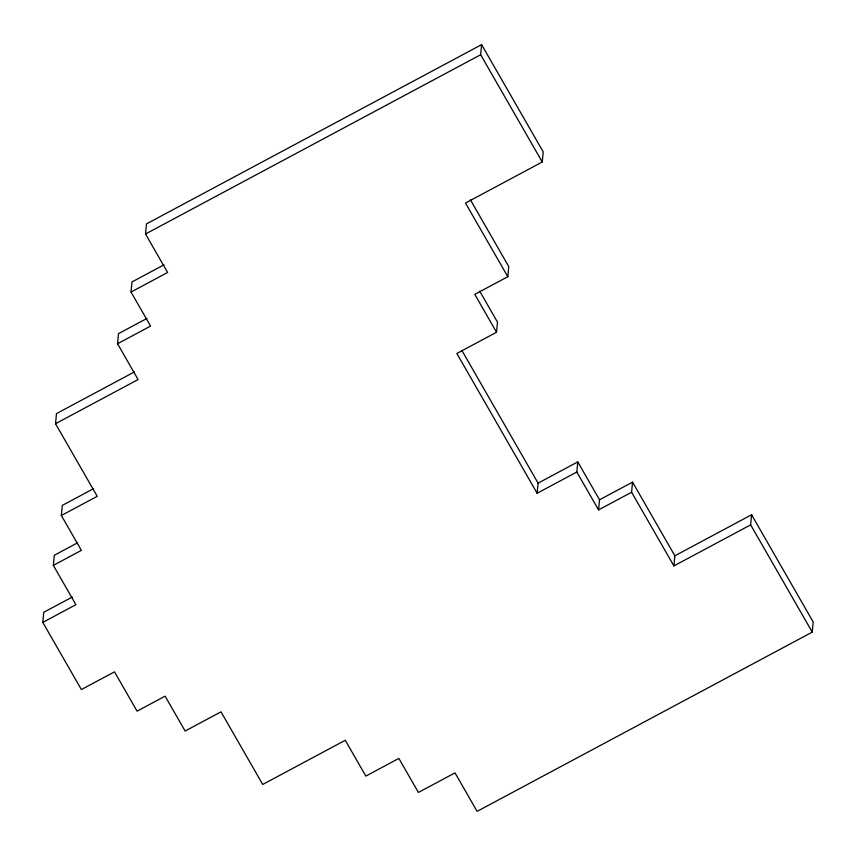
<?xml version="1.0" encoding="UTF-8"?>
<svg xmlns="http://www.w3.org/2000/svg" width="856" height="856" viewBox="0 0 856 856"><rect width="100%" height="100%" fill="white"/><g stroke="black" fill="none" stroke-linecap="round" stroke-linejoin="round"><path stroke-width="1.28" d="M751.6 514.756L750.648 524.867L673.907 565.912L674.86 555.801L751.6 514.756L813.2 622.002L812.248 632.113L477.113 811.36L455.007 772.882L418.413 792.453L398.875 758.416L365.844 776.082L345.278 740.29L262.717 784.449L221.009 711.839L185.131 731.035L165.101 696.163L137.067 711.154L114.501 671.853L81.384 689.562L42.8 622.398L75.917 604.678L53.34 565.377L81.384 550.387L61.354 515.505L97.231 496.32L55.533 423.709L56.485 413.598L134.413 371.921M42.8 622.398L43.752 612.286L72.3 597.017M53.34 565.377L54.303 555.266L77.661 542.768M61.354 515.505L62.306 505.404L93.561 488.69M55.533 423.709L138.105 379.55L117.55 343.748L118.503 333.637L146.975 318.411M117.55 343.748L150.57 326.083L131.022 292.046L131.984 281.934L163.999 264.814M131.022 292.046L167.616 272.476L145.52 233.998L146.472 223.887L481.607 44.64L543.207 151.886L542.244 161.998L465.504 203.043L507.811 276.713L474.78 294.378L496.534 332.256L456.858 353.485L537.129 493.259L576.816 472.031L577.768 461.919L538.082 483.148L537.129 493.259M542.244 161.998L480.655 54.741L481.607 44.64M496.534 332.256L497.497 322.145L479.692 291.158M507.811 276.713L508.764 266.601L470.425 199.844M599.521 499.797L632.552 482.131L631.589 492.243L598.569 509.909L599.521 499.797L577.768 461.919M145.52 233.998L480.655 54.741M750.648 524.867L812.248 632.113M632.552 482.131L674.86 555.801M631.589 492.243L673.907 565.912M576.816 472.031L598.569 509.909M461.791 350.297L538.082 483.148"/></g></svg>
